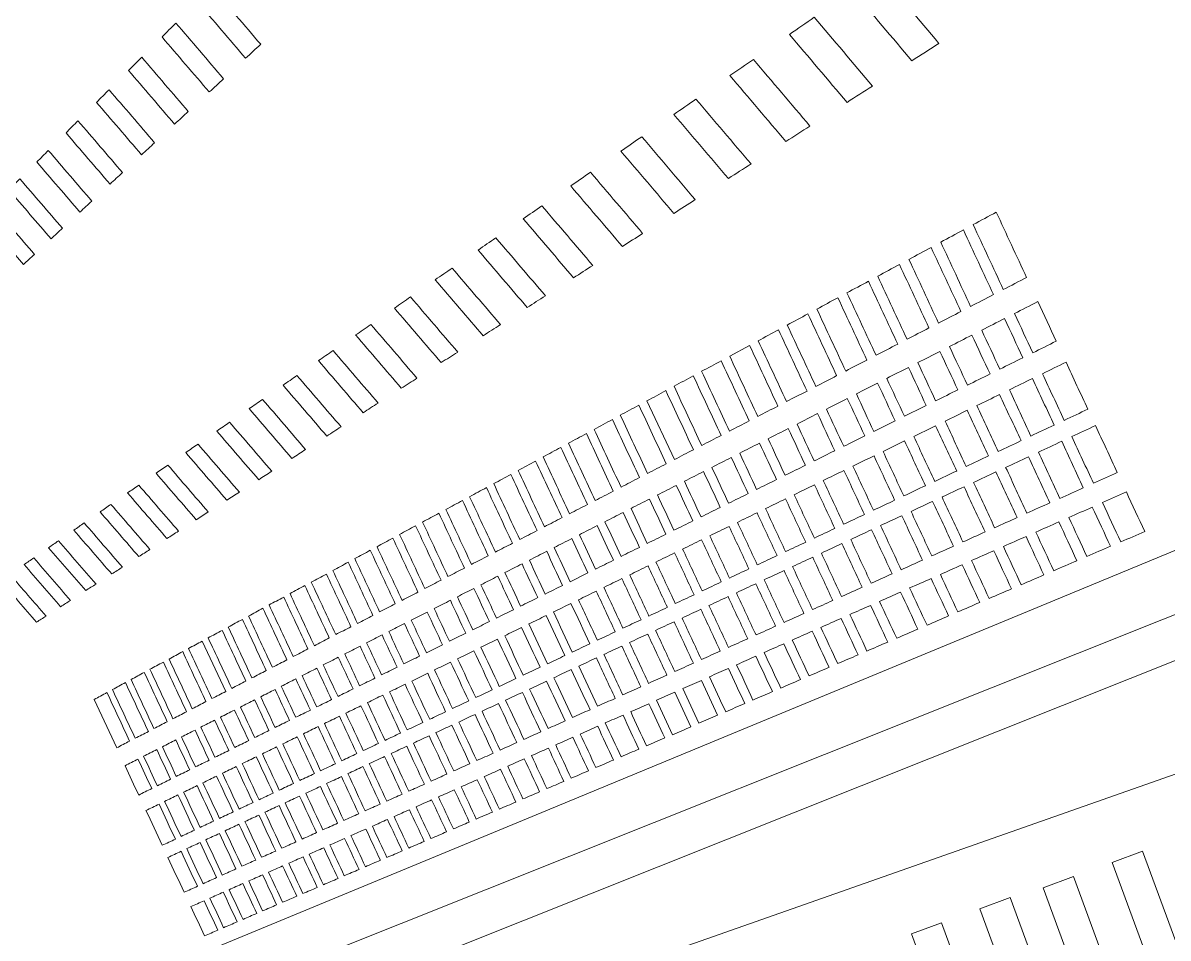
# Model space of a CAD drawing. Header units: millimetres. Extents: x -751 to 1411, y -446 to 1681.
# Drawn here: x -70.6 to 85.2, y 311.8 to 436.2 of the extents above; entities that cross this region are included whole.
import ezdxf

# ---------------------------------------------------------------- set-up
doc = ezdxf.new("R2010")
doc.units = ezdxf.units.MM
doc.header["$MEASUREMENT"] = 0
doc.layers.add('Layer 6', color=7, linetype='Continuous')

msp = doc.modelspace()

# ---------------------------------------------------------------- linework, layer by layer
at = {"layer": 'Layer 6', "lineweight": 0}
for points in [[(-42.08, 304.58), (-45.25, 310.13), (92.16, 366.97), (95.84, 359.61), (-42.08, 304.58)], [(105.27, 340.78), (-34.65, 291.58), (-39.18, 299.5), (98.44, 354.42), (105.27, 340.78)], [(77.58, 322.06), (81.73, 323.58), (103.39, 264.89), (99.2, 263.41), (77.58, 322.06)], [(68.2, 318.61), (72.33, 320.13), (93.89, 261.54), (89.72, 260.06), (68.2, 318.61)], [(59.61, 315.76), (63.73, 317.28), (85.2, 258.77), (81.04, 257.3), (59.61, 315.76)], [(50.3, 312.35), (54.4, 313.85), (75.77, 255.44), (71.63, 253.98), (50.3, 312.35)]]:
    msp.add_lwpolyline(points, dxfattribs=at)
for points in [[(-198.52, 551.4), (-477.55, 551.4), (-697.08, 331.88), (-697.08, 52.85), (-697.08, -226.18), (-477.55, -445.71), (-198.52, -445.71), (80.51, -445.71), (300.03, -226.18), (300.03, 52.85), (300.03, 331.88), (80.51, 551.4), (-198.52, 551.4)], [(45.88, 443.11), (48.59, 439.89), (51.31, 436.67), (54.03, 433.45), (52.8, 432.66), (51.58, 431.87), (50.35, 431.08), (47.66, 434.26), (44.98, 437.44), (42.29, 440.62), (43.49, 441.45), (44.68, 442.28), (45.88, 443.11)], [(-38.23, 433.33), (-38.92, 432.7), (-39.6, 432.06), (-40.28, 431.43), (-42.47, 433.99), (-44.67, 436.55), (-46.86, 439.11), (-46.2, 439.77), (-45.54, 440.43), (-44.88, 441.09), (-42.66, 438.51), (-40.45, 435.92), (-38.23, 433.33)], [(-43.28, 428.65), (-43.93, 428.05), (-44.58, 427.44), (-45.23, 426.84), (-47.37, 429.34), (-49.51, 431.83), (-51.65, 434.33), (-51.02, 434.96), (-50.39, 435.59), (-49.76, 436.22), (-47.6, 433.69), (-45.44, 431.17), (-43.28, 428.65)], [(37.08, 437.01), (39.71, 433.89), (42.35, 430.77), (44.99, 427.65), (43.84, 426.91), (42.68, 426.17), (41.53, 425.43), (38.92, 428.51), (36.31, 431.59), (33.7, 434.67), (34.83, 435.45), (35.95, 436.23), (37.08, 437.01)], [(-48.08, 424.19), (-48.7, 423.62), (-49.32, 423.04), (-49.94, 422.47), (-52.03, 424.9), (-54.12, 427.34), (-56.21, 429.78), (-55.61, 430.37), (-55.01, 430.97), (-54.41, 431.57), (-52.3, 429.11), (-50.19, 426.65), (-48.08, 424.19)], [(28.79, 431.27), (31.36, 428.25), (33.92, 425.22), (36.49, 422.2), (35.4, 421.5), (34.31, 420.8), (33.22, 420.1), (30.69, 423.09), (28.15, 426.08), (25.61, 429.07), (26.67, 429.81), (27.73, 430.54), (28.79, 431.27)], [(-52.66, 419.94), (-53.25, 419.39), (-53.84, 418.84), (-54.43, 418.3), (-56.47, 420.67), (-58.52, 423.05), (-60.56, 425.43), (-59.99, 426), (-59.42, 426.57), (-58.85, 427.15), (-56.78, 424.74), (-54.72, 422.34), (-52.66, 419.94)], [(20.98, 425.87), (23.48, 422.93), (25.97, 419.99), (28.47, 417.05), (27.44, 416.39), (26.41, 415.74), (25.39, 415.08), (22.92, 417.98), (20.45, 420.88), (17.98, 423.79), (18.98, 424.48), (19.98, 425.17), (20.98, 425.87)], [(-57.03, 415.88), (-57.59, 415.36), (-58.15, 414.84), (-58.72, 414.31), (-60.72, 416.64), (-62.72, 418.96), (-64.71, 421.28), (-64.17, 421.83), (-63.62, 422.38), (-63.08, 422.92), (-61.06, 420.58), (-59.04, 418.23), (-57.03, 415.88)], [(20.89, 412.2), (19.92, 411.57), (18.95, 410.95), (17.98, 410.33), (15.58, 413.15), (13.18, 415.97), (10.78, 418.79), (11.72, 419.45), (12.67, 420.1), (13.61, 420.76), (16.04, 417.9), (18.47, 415.05), (20.89, 412.2)], [(-61.2, 412.01), (-61.74, 411.51), (-62.28, 411.01), (-62.82, 410.51), (-64.77, 412.78), (-66.73, 415.05), (-68.68, 417.32), (-68.16, 417.84), (-67.64, 418.36), (-67.12, 418.89), (-65.15, 416.59), (-63.17, 414.3), (-61.2, 412.01)], [(-65.19, 408.3), (-65.71, 407.83), (-66.22, 407.35), (-66.74, 406.87), (-68.65, 409.09), (-70.57, 411.31), (-72.48, 413.53), (-71.98, 414.03), (-71.48, 414.53), (-70.98, 415.03), (-69.05, 412.79), (-67.12, 410.55), (-65.19, 408.3)], [(3.95, 414.07), (4.85, 414.69), (5.74, 415.31), (6.64, 415.93), (9, 413.15), (11.36, 410.38), (13.73, 407.6), (12.81, 407.01), (11.89, 406.42), (10.97, 405.83), (8.63, 408.58), (6.29, 411.32), (3.95, 414.07)], [(-69.01, 404.76), (-69.5, 404.3), (-70, 403.84), (-70.49, 403.38), (-70.49, 403.38), (-76.12, 409.9), (-76.12, 409.9), (-75.64, 410.38), (-75.16, 410.86), (-74.68, 411.33), (-72.79, 409.14), (-70.9, 406.95), (-69.01, 404.76)], [(-2.51, 409.59), (-1.67, 410.18), (-0.82, 410.76), (0.03, 411.35), (2.34, 408.65), (4.64, 405.95), (6.94, 403.25), (6.07, 402.69), (5.2, 402.13), (4.33, 401.57), (2.05, 404.25), (-0.23, 406.92), (-2.51, 409.59)], [(62.79, 399.97), (61.43, 402.92), (60.06, 405.86), (58.69, 408.8), (59.74, 409.37), (60.78, 409.93), (61.83, 410.5), (63.21, 407.53), (64.58, 404.57), (65.96, 401.61), (64.91, 401.07), (63.85, 400.52), (62.79, 399.97)], [(-8.65, 405.34), (-7.85, 405.9), (-7.04, 406.45), (-6.24, 407.01), (-3.99, 404.38), (-1.74, 401.75), (0.51, 399.12), (-0.32, 398.59), (-1.15, 398.06), (-1.98, 397.53), (-4.2, 400.13), (-6.43, 402.74), (-8.65, 405.34)], [(61.45, 399.28), (60.42, 398.75), (59.38, 398.21), (58.34, 397.67), (56.99, 400.59), (55.63, 403.5), (54.28, 406.42), (55.3, 406.97), (56.33, 407.53), (57.36, 408.08), (58.72, 405.15), (60.09, 402.21), (61.45, 399.28)], [(57.03, 396.99), (56.01, 396.47), (54.99, 395.94), (53.98, 395.42), (52.63, 398.3), (51.29, 401.19), (49.95, 404.08), (50.95, 404.62), (51.96, 405.17), (52.97, 405.71), (54.32, 402.8), (55.67, 399.9), (57.03, 396.99)], [(-14.49, 401.3), (-13.72, 401.83), (-12.95, 402.36), (-12.19, 402.89), (-9.99, 400.33), (-7.8, 397.76), (-5.61, 395.2), (-6.4, 394.7), (-7.18, 394.19), (-7.97, 393.69), (-10.14, 396.22), (-12.31, 398.76), (-14.49, 401.3)], [(52.68, 394.75), (51.68, 394.23), (50.69, 393.72), (49.69, 393.2), (48.36, 396.06), (47.03, 398.92), (45.7, 401.78), (46.69, 402.32), (47.67, 402.85), (48.66, 403.38), (50, 400.51), (51.34, 397.63), (52.68, 394.75)], [(48.42, 392.54), (47.44, 392.04), (46.46, 391.53), (45.48, 391.03), (44.16, 393.86), (42.84, 396.69), (41.52, 399.53), (42.49, 400.05), (43.47, 400.58), (44.44, 401.1), (45.76, 398.25), (47.09, 395.4), (48.42, 392.54)], [(-20.04, 397.45), (-19.31, 397.96), (-18.58, 398.46), (-17.85, 398.97), (-15.71, 396.47), (-13.57, 393.97), (-11.43, 391.47), (-12.18, 390.99), (-12.93, 390.51), (-13.67, 390.03), (-15.8, 392.5), (-17.92, 394.98), (-20.04, 397.45)], [(44.23, 390.38), (43.27, 389.88), (42.31, 389.39), (41.35, 388.89), (40.04, 391.7), (38.73, 394.51), (37.43, 397.31), (38.38, 397.83), (39.33, 398.34), (40.29, 398.86), (41.6, 396.03), (42.92, 393.21), (44.23, 390.38)], [(66.8, 391.37), (65.97, 393.15), (65.14, 394.93), (64.31, 396.71), (65.37, 397.25), (66.43, 397.79), (67.49, 398.33), (68.32, 396.53), (69.16, 394.74), (69.99, 392.95), (68.93, 392.42), (67.86, 391.89), (66.8, 391.37)], [(40.12, 388.26), (39.18, 387.77), (38.23, 387.28), (37.29, 386.79), (35.99, 389.58), (34.7, 392.36), (33.4, 395.14), (34.34, 395.65), (35.27, 396.15), (36.21, 396.66), (37.51, 393.86), (38.82, 391.06), (40.12, 388.26)], [(62.31, 389.15), (61.49, 390.91), (60.67, 392.68), (59.85, 394.45), (60.89, 394.97), (61.92, 395.5), (62.96, 396.03), (63.79, 394.25), (64.62, 392.47), (65.44, 390.7), (64.4, 390.18), (63.36, 389.66), (62.31, 389.15)], [(-25.33, 393.79), (-24.63, 394.27), (-23.94, 394.75), (-23.24, 395.23), (-21.15, 392.8), (-19.06, 390.36), (-16.97, 387.92), (-17.68, 387.46), (-18.39, 387), (-19.11, 386.54), (-21.18, 388.96), (-23.25, 391.37), (-25.33, 393.79)], [(36.09, 386.17), (35.16, 385.69), (34.23, 385.21), (33.3, 384.73), (32.02, 387.49), (30.73, 390.25), (29.45, 393.01), (30.37, 393.5), (31.29, 394), (32.21, 394.5), (33.5, 391.72), (34.79, 388.95), (36.09, 386.17)], [(60.98, 388.49), (59.96, 387.98), (58.93, 387.48), (57.91, 386.97), (57.09, 388.72), (56.28, 390.47), (55.47, 392.22), (56.48, 392.74), (57.5, 393.25), (58.52, 393.77), (59.34, 392.01), (60.16, 390.25), (60.98, 388.49)], [(-30.37, 390.3), (-29.71, 390.75), (-29.04, 391.21), (-28.38, 391.67), (-26.34, 389.29), (-24.29, 386.91), (-22.25, 384.53), (-22.93, 384.1), (-23.61, 383.66), (-24.29, 383.22), (-26.32, 385.58), (-28.34, 387.94), (-30.37, 390.3)], [(32.12, 384.12), (31.21, 383.65), (30.3, 383.18), (29.39, 382.71), (28.11, 385.44), (26.84, 388.18), (25.57, 390.91), (25.57, 390.91), (28.28, 392.37), (28.28, 392.37), (29.56, 389.62), (30.84, 386.87), (32.12, 384.12)], [(56.6, 386.32), (55.6, 385.83), (54.59, 385.33), (53.58, 384.83), (52.78, 386.57), (51.97, 388.3), (51.16, 390.03), (52.17, 390.54), (53.17, 391.05), (54.17, 391.56), (54.98, 389.81), (55.79, 388.07), (56.6, 386.32)], [(28.22, 382.11), (27.33, 381.64), (26.43, 381.18), (25.54, 380.72), (24.28, 383.43), (23.01, 386.14), (21.75, 388.85), (22.64, 389.33), (23.53, 389.81), (24.41, 390.29), (25.68, 387.56), (26.95, 384.83), (28.22, 382.11)], [(71.07, 382.18), (70.09, 384.3), (69.1, 386.41), (68.12, 388.53), (69.19, 389.05), (70.25, 389.57), (71.32, 390.09), (72.31, 387.96), (73.3, 385.83), (74.29, 383.7), (73.22, 383.19), (72.15, 382.69), (71.07, 382.18)], [(-35.19, 386.96), (-34.55, 387.4), (-33.92, 387.84), (-33.29, 388.27), (-31.29, 385.95), (-29.29, 383.62), (-27.29, 381.3), (-27.94, 380.88), (-28.59, 380.46), (-29.24, 380.05), (-31.22, 382.35), (-33.21, 384.65), (-35.19, 386.96)], [(24.4, 380.13), (23.52, 379.67), (22.64, 379.22), (21.76, 378.76), (20.5, 381.45), (19.25, 384.14), (18, 386.82), (18.87, 387.29), (19.75, 387.77), (20.62, 388.24), (21.88, 385.53), (23.14, 382.83), (24.4, 380.13)], [(52.3, 384.2), (51.32, 383.71), (50.33, 383.22), (49.34, 382.73), (48.54, 384.45), (47.74, 386.17), (46.94, 387.89), (47.92, 388.39), (48.91, 388.88), (49.89, 389.38), (50.69, 387.66), (51.5, 385.93), (52.3, 384.2)], [(48.08, 382.11), (47.11, 381.63), (46.14, 381.15), (45.17, 380.67), (44.38, 382.37), (43.59, 384.08), (42.8, 385.78), (43.76, 386.27), (44.73, 386.76), (45.69, 387.25), (46.49, 385.54), (47.29, 383.82), (48.08, 382.11)], [(66.54, 380.05), (65.57, 382.15), (64.59, 384.24), (63.62, 386.34), (64.67, 386.85), (65.71, 387.36), (66.76, 387.87), (67.74, 385.76), (68.72, 383.65), (69.7, 381.54), (68.65, 381.04), (67.6, 380.55), (66.54, 380.05)], [(-39.79, 383.77), (-39.19, 384.19), (-38.58, 384.61), (-37.97, 385.03), (-36.02, 382.76), (-34.06, 380.48), (-32.11, 378.21), (-32.73, 377.81), (-33.35, 377.41), (-33.97, 377.01), (-35.91, 379.26), (-37.85, 381.52), (-39.79, 383.77)], [(20.63, 378.18), (19.77, 377.74), (18.9, 377.29), (18.04, 376.84), (18.04, 376.84), (14.32, 384.83), (14.32, 384.83), (15.17, 385.3), (16.03, 385.76), (16.89, 386.22), (18.14, 383.54), (19.39, 380.86), (20.63, 378.18)], [(43.94, 380.06), (42.99, 379.59), (42.03, 379.12), (41.08, 378.65), (40.3, 380.34), (39.51, 382.02), (38.72, 383.71), (39.67, 384.19), (40.62, 384.67), (41.57, 385.15), (42.36, 383.46), (43.15, 381.76), (43.94, 380.06)], [(59.2, 384.19), (60.23, 384.69), (61.26, 385.19), (62.29, 385.69), (63.26, 383.6), (64.23, 381.51), (65.2, 379.42), (64.17, 378.93), (63.14, 378.44), (62.1, 377.96), (61.14, 380.03), (60.17, 382.11), (59.2, 384.19)], [(16.94, 376.27), (16.09, 375.83), (15.24, 375.39), (14.39, 374.96), (13.16, 377.6), (11.93, 380.24), (10.69, 382.88), (11.54, 383.33), (12.38, 383.79), (13.22, 384.24), (14.46, 381.59), (15.7, 378.93), (16.94, 376.27)], [(60.78, 377.34), (59.77, 376.86), (58.76, 376.38), (57.74, 375.9), (56.78, 377.96), (55.83, 380.02), (54.87, 382.07), (55.88, 382.57), (56.89, 383.06), (57.89, 383.55), (58.86, 381.48), (59.82, 379.41), (60.78, 377.34)], [(-44.2, 380.72), (-43.62, 381.12), (-43.04, 381.52), (-42.46, 381.92), (-40.54, 379.7), (-38.63, 377.48), (-36.71, 375.26), (-37.31, 374.87), (-37.9, 374.49), (-38.5, 374.11), (-40.4, 376.31), (-42.3, 378.52), (-44.2, 380.72)], [(13.3, 374.4), (12.47, 373.96), (11.63, 373.53), (10.79, 373.1), (9.57, 375.72), (8.35, 378.34), (7.13, 380.95), (7.96, 381.4), (8.79, 381.85), (9.62, 382.3), (10.85, 379.66), (12.07, 377.03), (13.3, 374.4)], [(39.87, 378.05), (38.93, 377.59), (38, 377.12), (37.06, 376.66), (36.28, 378.33), (35.5, 380), (34.73, 381.68), (35.66, 382.15), (36.59, 382.62), (37.52, 383.09), (38.3, 381.41), (39.08, 379.73), (39.87, 378.05)], [(9.73, 372.55), (8.91, 372.12), (8.08, 371.7), (7.26, 371.27), (6.05, 373.87), (4.84, 376.47), (3.63, 379.06), (4.45, 379.5), (5.26, 379.94), (6.08, 380.38), (7.29, 377.77), (8.51, 375.16), (9.73, 372.55)], [(35.87, 376.07), (34.95, 375.62), (34.03, 375.16), (33.11, 374.71), (32.34, 376.36), (31.57, 378.02), (30.8, 379.68), (31.71, 380.14), (32.63, 380.61), (33.54, 381.07), (34.32, 379.41), (35.09, 377.74), (35.87, 376.07)], [(56.45, 375.29), (55.45, 374.82), (54.46, 374.35), (53.46, 373.88), (52.51, 375.92), (51.56, 377.96), (50.61, 380), (51.6, 380.48), (52.59, 380.97), (53.58, 381.45), (54.54, 379.4), (55.49, 377.34), (56.45, 375.29)], [(75.05, 373.63), (74.07, 375.74), (73.08, 377.86), (72.1, 379.97), (73.18, 380.47), (74.25, 380.97), (75.33, 381.47), (76.32, 379.35), (77.31, 377.22), (78.3, 375.09), (77.22, 374.6), (76.13, 374.11), (75.05, 373.63)], [(-48.42, 377.8), (-47.86, 378.18), (-47.31, 378.57), (-46.75, 378.95), (-44.87, 376.78), (-43, 374.6), (-41.12, 372.43), (-41.7, 372.06), (-42.27, 371.7), (-42.84, 371.33), (-44.7, 373.48), (-46.56, 375.64), (-48.42, 377.8)], [(31.94, 374.13), (31.04, 373.68), (30.13, 373.24), (29.23, 372.79), (28.47, 374.43), (27.7, 376.07), (26.94, 377.72), (27.83, 378.17), (28.73, 378.63), (29.63, 379.09), (30.4, 377.43), (31.17, 375.78), (31.94, 374.13)], [(52.19, 373.29), (51.21, 372.83), (50.23, 372.36), (49.25, 371.9), (48.31, 373.92), (47.37, 375.94), (46.43, 377.96), (47.41, 378.44), (48.38, 378.91), (49.35, 379.39), (50.3, 377.35), (51.24, 375.32), (52.19, 373.29)], [(67.56, 377.86), (68.62, 378.35), (69.67, 378.84), (70.73, 379.33), (71.71, 377.23), (72.69, 375.12), (73.67, 373.01), (72.61, 372.53), (71.55, 372.05), (70.49, 371.57), (69.51, 373.67), (68.54, 375.76), (67.56, 377.86)], [(6.21, 370.73), (5.41, 370.31), (4.6, 369.9), (3.79, 369.48), (2.59, 372.05), (1.39, 374.63), (0.19, 377.2), (0.99, 377.64), (1.79, 378.07), (2.59, 378.5), (3.8, 375.91), (5.01, 373.32), (6.21, 370.73)], [(28.08, 372.22), (27.19, 371.78), (26.31, 371.34), (25.42, 370.9), (24.66, 372.53), (23.9, 374.16), (23.14, 375.79), (24.03, 376.24), (24.91, 376.68), (25.79, 377.13), (26.55, 375.5), (27.32, 373.86), (28.08, 372.22)], [(48.01, 371.32), (47.05, 370.86), (46.09, 370.41), (45.13, 369.96), (44.19, 371.96), (43.26, 373.96), (42.33, 375.96), (43.28, 376.43), (44.24, 376.9), (45.2, 377.36), (46.13, 375.35), (47.07, 373.33), (48.01, 371.32)], [(63.11, 375.79), (64.15, 376.27), (65.18, 376.75), (66.22, 377.23), (67.19, 375.14), (68.16, 373.06), (69.14, 370.97), (68.09, 370.5), (67.05, 370.03), (66.01, 369.56), (65.04, 371.64), (64.08, 373.71), (63.11, 375.79)], [(-52.46, 374.99), (-51.93, 375.36), (-51.4, 375.73), (-50.86, 376.1), (-49.03, 373.97), (-47.19, 371.84), (-45.35, 369.72), (-45.9, 369.37), (-46.45, 369.01), (-46.99, 368.66), (-48.82, 370.77), (-50.64, 372.88), (-52.46, 374.99)], [(2.76, 368.95), (1.96, 368.53), (1.17, 368.12), (0.37, 367.71), (-0.82, 370.27), (-2.01, 372.82), (-3.2, 375.37), (-2.41, 375.8), (-1.62, 376.22), (-0.83, 376.65), (0.36, 374.08), (1.56, 371.51), (2.76, 368.95)], [(-0.64, 367.19), (-1.42, 366.78), (-2.21, 366.38), (-2.99, 365.98), (-4.17, 368.51), (-5.35, 371.04), (-6.53, 373.57), (-5.75, 373.99), (-4.98, 374.41), (-4.2, 374.83), (-3.02, 372.28), (-1.83, 369.74), (-0.64, 367.19)], [(24.29, 370.34), (23.41, 369.91), (22.54, 369.48), (21.67, 369.05), (20.92, 370.66), (20.17, 372.28), (19.41, 373.89), (20.28, 374.33), (21.15, 374.77), (22.02, 375.22), (22.77, 373.59), (23.53, 371.97), (24.29, 370.34)], [(43.9, 369.38), (42.96, 368.94), (42.01, 368.49), (41.07, 368.05), (40.15, 370.03), (39.22, 372.02), (38.3, 374), (39.24, 374.46), (40.17, 374.91), (41.11, 375.37), (42.04, 373.38), (42.97, 371.38), (43.9, 369.38)], [(58.74, 373.75), (59.76, 374.23), (60.77, 374.7), (61.79, 375.17), (62.75, 373.1), (63.72, 371.03), (64.68, 368.96), (63.66, 368.5), (62.64, 368.04), (61.61, 367.58), (60.66, 369.64), (59.7, 371.7), (58.74, 373.75)], [(-56.34, 372.31), (-55.83, 372.66), (-55.32, 373.01), (-54.81, 373.37), (-53.01, 371.28), (-51.21, 369.2), (-49.41, 367.12), (-49.93, 366.78), (-50.46, 366.44), (-50.98, 366.11), (-52.77, 368.17), (-54.55, 370.24), (-56.34, 372.31)], [(-3.98, 365.46), (-4.75, 365.06), (-5.52, 364.67), (-6.29, 364.27), (-7.46, 366.78), (-8.64, 369.29), (-9.81, 371.8), (-9.04, 372.22), (-8.28, 372.63), (-7.52, 373.04), (-6.34, 370.51), (-5.16, 367.99), (-3.98, 365.46)], [(20.56, 368.5), (19.7, 368.08), (18.84, 367.65), (17.99, 367.23), (17.24, 368.83), (16.49, 370.43), (15.75, 372.03), (16.6, 372.46), (17.46, 372.9), (18.31, 373.33), (19.06, 371.72), (19.81, 370.11), (20.56, 368.5)], [(39.87, 367.48), (38.94, 367.05), (38.01, 366.61), (37.09, 366.17), (36.17, 368.14), (35.25, 370.1), (34.34, 372.07), (35.26, 372.52), (36.18, 372.97), (37.1, 373.42), (38.03, 371.44), (38.95, 369.46), (39.87, 367.48)], [(54.45, 371.76), (55.45, 372.22), (56.45, 372.69), (57.45, 373.15), (58.4, 371.1), (59.35, 369.05), (60.31, 367), (59.3, 366.55), (58.3, 366.09), (57.3, 365.64), (56.35, 367.68), (55.4, 369.72), (54.45, 371.76)], [(76.28, 371), (77.36, 371.48), (78.45, 371.96), (79.53, 372.44), (80.36, 370.65), (81.2, 368.85), (82.03, 367.06), (80.94, 366.59), (79.85, 366.12), (78.76, 365.65), (77.93, 367.43), (77.1, 369.22), (76.28, 371)], [(-7.27, 363.76), (-8.03, 363.37), (-8.79, 362.98), (-9.55, 362.59), (-10.71, 365.08), (-11.87, 367.57), (-13.03, 370.06), (-12.28, 370.47), (-11.53, 370.87), (-10.78, 371.28), (-9.61, 368.77), (-8.44, 366.27), (-7.27, 363.76)], [(16.89, 366.69), (16.05, 366.27), (15.21, 365.85), (14.36, 365.44), (13.62, 367.02), (12.89, 368.61), (12.15, 370.2), (12.98, 370.62), (13.82, 371.05), (14.66, 371.48), (15.41, 369.88), (16.15, 368.28), (16.89, 366.69)], [(35.91, 365.61), (34.99, 365.19), (34.08, 364.76), (33.17, 364.33), (32.26, 366.28), (31.36, 368.23), (30.45, 370.18), (31.35, 370.62), (32.26, 371.06), (33.16, 371.5), (34.08, 369.54), (34.99, 367.58), (35.91, 365.61)], [(50.24, 369.79), (51.22, 370.25), (52.2, 370.71), (53.18, 371.16), (54.12, 369.13), (55.07, 367.1), (56.02, 365.07), (55.03, 364.62), (54.04, 364.18), (53.06, 363.74), (52.12, 365.76), (51.18, 367.77), (50.24, 369.79)], [(-60.07, 369.73), (-59.58, 370.07), (-59.09, 370.41), (-58.6, 370.75), (-56.83, 368.7), (-55.06, 366.66), (-53.3, 364.62), (-53.8, 364.3), (-54.31, 363.97), (-54.81, 363.65), (-56.56, 365.68), (-58.32, 367.7), (-60.07, 369.73)], [(-10.51, 362.09), (-11.26, 361.7), (-12, 361.32), (-12.75, 360.93), (-13.9, 363.4), (-15.05, 365.88), (-16.2, 368.35), (-15.47, 368.75), (-14.73, 369.15), (-13.99, 369.54), (-12.83, 367.06), (-11.67, 364.57), (-10.51, 362.09)], [(13.29, 364.91), (12.46, 364.5), (11.63, 364.09), (10.8, 363.68), (10.07, 365.25), (9.34, 366.82), (8.6, 368.4), (9.43, 368.82), (10.25, 369.23), (11.08, 369.65), (11.81, 368.07), (12.55, 366.49), (13.29, 364.91)], [(32.01, 363.78), (31.12, 363.36), (30.22, 362.94), (29.32, 362.51), (28.42, 364.45), (27.52, 366.38), (26.62, 368.31), (27.51, 368.75), (28.4, 369.18), (29.29, 369.61), (30.2, 367.67), (31.11, 365.72), (32.01, 363.78)], [(46.1, 367.87), (47.06, 368.32), (48.03, 368.76), (48.99, 369.21), (49.93, 367.2), (50.86, 365.18), (51.8, 363.17), (50.83, 362.74), (49.86, 362.3), (48.89, 361.86), (47.96, 363.87), (47.03, 365.87), (46.1, 367.87)], [(71.7, 368.97), (72.76, 369.44), (73.83, 369.91), (74.89, 370.38), (75.72, 368.61), (76.55, 366.83), (77.37, 365.06), (76.3, 364.6), (75.23, 364.14), (74.16, 363.68), (73.34, 365.44), (72.52, 367.2), (71.7, 368.97)], [(-63.65, 367.24), (-63.18, 367.57), (-62.7, 367.9), (-62.23, 368.23), (-60.5, 366.22), (-58.77, 364.22), (-57.04, 362.22), (-57.52, 361.91), (-58.01, 361.6), (-58.49, 361.29), (-60.21, 363.28), (-61.93, 365.26), (-63.65, 367.24)], [(-13.7, 360.44), (-14.43, 360.06), (-15.16, 359.68), (-15.9, 359.3), (-17.04, 361.76), (-18.18, 364.21), (-19.33, 366.66), (-18.6, 367.05), (-17.87, 367.45), (-17.15, 367.84), (-16, 365.37), (-14.85, 362.91), (-13.7, 360.44)], [(9.75, 363.15), (8.93, 362.75), (8.12, 362.35), (7.3, 361.94), (6.57, 363.5), (5.85, 365.06), (5.12, 366.63), (5.93, 367.04), (6.74, 367.45), (7.55, 367.86), (8.28, 366.29), (9.01, 364.72), (9.75, 363.15)], [(28.18, 361.98), (27.3, 361.56), (26.42, 361.15), (25.54, 360.73), (24.65, 362.65), (23.76, 364.57), (22.87, 366.48), (23.74, 366.91), (24.62, 367.33), (25.49, 367.76), (26.39, 365.83), (27.29, 363.9), (28.18, 361.98)], [(67.21, 366.98), (68.25, 367.44), (69.3, 367.91), (70.34, 368.37), (71.16, 366.61), (71.98, 364.85), (72.8, 363.09), (71.75, 362.64), (70.7, 362.19), (69.65, 361.73), (68.84, 363.48), (68.02, 365.23), (67.21, 366.98)], [(-16.83, 358.82), (-17.55, 358.45), (-18.28, 358.07), (-19, 357.7), (-20.13, 360.13), (-21.27, 362.57), (-22.4, 365), (-21.69, 365.39), (-20.97, 365.77), (-20.26, 366.16), (-19.11, 363.71), (-17.97, 361.27), (-16.83, 358.82)], [(6.26, 361.43), (6.26, 361.43), (3.86, 360.24), (3.86, 360.24), (3.13, 361.79), (2.41, 363.34), (1.69, 364.88), (2.49, 365.29), (3.29, 365.69), (4.09, 366.1), (4.81, 364.54), (5.54, 362.99), (6.26, 361.43)], [(42.04, 365.98), (42.98, 366.42), (43.93, 366.86), (44.87, 367.3), (45.8, 365.3), (46.73, 363.3), (47.66, 361.31), (46.71, 360.88), (45.76, 360.45), (44.81, 360.03), (43.88, 362.01), (42.96, 363.99), (42.04, 365.98)], [(62.8, 365.03), (63.83, 365.48), (64.85, 365.94), (65.88, 366.39), (66.69, 364.65), (67.5, 362.9), (68.31, 361.16), (67.28, 360.72), (66.25, 360.27), (65.22, 359.83), (64.41, 361.56), (63.61, 363.29), (62.8, 365.03)], [(-67.09, 364.86), (-66.64, 365.17), (-66.18, 365.49), (-65.73, 365.8), (-64.03, 363.84), (-62.33, 361.88), (-60.63, 359.92), (-61.1, 359.62), (-61.57, 359.32), (-62.03, 359.02), (-63.72, 360.97), (-65.41, 362.91), (-67.09, 364.86)], [(24.42, 360.21), (23.56, 359.8), (22.69, 359.39), (21.83, 358.98), (20.94, 360.88), (20.06, 362.78), (19.17, 364.68), (20.03, 365.1), (20.89, 365.52), (21.75, 365.94), (22.64, 364.03), (23.53, 362.12), (24.42, 360.21)], [(38.04, 364.12), (38.97, 364.55), (39.9, 364.98), (40.83, 365.42), (41.75, 363.44), (42.67, 361.46), (43.59, 359.48), (42.66, 359.06), (41.72, 358.64), (40.79, 358.22), (39.87, 360.19), (38.96, 362.15), (38.04, 364.12)], [(-70.41, 362.56), (-69.97, 362.87), (-69.53, 363.17), (-69.1, 363.47), (-67.43, 361.55), (-65.76, 359.62), (-64.09, 357.7), (-64.54, 357.41), (-64.99, 357.12), (-65.44, 356.84), (-67.1, 358.74), (-68.75, 360.65), (-70.41, 362.56)], [(-19.92, 357.22), (-20.63, 356.86), (-21.34, 356.49), (-22.05, 356.12), (-23.18, 358.54), (-24.3, 360.95), (-25.43, 363.37), (-24.72, 363.75), (-24.02, 364.13), (-23.32, 364.51), (-22.18, 362.08), (-21.05, 359.65), (-19.92, 357.22)], [(2.83, 359.74), (2.05, 359.35), (1.26, 358.95), (0.47, 358.56), (-0.25, 360.1), (-0.96, 361.63), (-1.68, 363.17), (-0.89, 363.57), (-0.11, 363.97), (0.68, 364.37), (1.39, 362.82), (2.11, 361.28), (2.83, 359.74)], [(20.73, 358.46), (19.87, 358.06), (19.02, 357.66), (18.17, 357.26), (17.3, 359.14), (16.42, 361.03), (15.54, 362.91), (16.39, 363.32), (17.23, 363.74), (18.08, 364.15), (18.96, 362.25), (19.84, 360.36), (20.73, 358.46)], [(34.12, 362.29), (35.03, 362.72), (35.95, 363.14), (36.86, 363.57), (37.77, 361.61), (38.69, 359.64), (39.6, 357.68), (38.68, 357.27), (37.76, 356.86), (36.84, 356.44), (35.94, 358.39), (35.03, 360.34), (34.12, 362.29)], [(58.47, 363.11), (59.48, 363.56), (60.49, 364), (61.5, 364.45), (62.3, 362.72), (63.1, 360.99), (63.91, 359.27), (62.9, 358.83), (61.88, 358.39), (60.87, 357.96), (60.07, 359.68), (59.27, 361.39), (58.47, 363.11)], [(-22.96, 355.65), (-23.66, 355.29), (-24.36, 354.93), (-25.06, 354.57), (-26.17, 356.97), (-27.29, 359.36), (-28.41, 361.76), (-27.72, 362.13), (-27.02, 362.51), (-26.33, 362.88), (-25.2, 360.47), (-24.08, 358.06), (-22.96, 355.65)], [(-0.54, 358.07), (-1.31, 357.68), (-2.09, 357.3), (-2.87, 356.92), (-3.58, 358.44), (-4.29, 359.96), (-5, 361.48), (-4.22, 361.88), (-3.45, 362.27), (-2.68, 362.66), (-1.97, 361.13), (-1.25, 359.6), (-0.54, 358.07)], [(17.09, 356.75), (16.25, 356.36), (15.42, 355.96), (14.58, 355.57), (13.71, 357.44), (12.84, 359.3), (11.97, 361.17), (12.8, 361.58), (13.63, 361.98), (14.46, 362.39), (15.34, 360.51), (16.21, 358.63), (17.09, 356.75)], [(30.26, 360.5), (31.16, 360.91), (32.06, 361.33), (32.96, 361.75), (33.86, 359.81), (34.77, 357.86), (35.67, 355.92), (34.77, 355.51), (33.87, 355.11), (32.96, 354.7), (32.06, 356.63), (31.17, 358.56), (30.26, 360.5)], [(54.23, 361.23), (55.21, 361.66), (56.2, 362.1), (57.19, 362.54), (57.99, 360.83), (58.79, 359.12), (59.58, 357.41), (58.59, 356.98), (57.59, 356.55), (56.6, 356.12), (55.81, 357.82), (55.02, 359.52), (54.23, 361.23)], [(-73.6, 360.35), (-73.18, 360.64), (-72.76, 360.93), (-72.34, 361.23), (-70.7, 359.34), (-69.06, 357.45), (-67.42, 355.56), (-67.86, 355.29), (-68.29, 355.01), (-68.72, 354.73), (-70.35, 356.6), (-71.97, 358.48), (-73.6, 360.35)], [(-25.95, 354.11), (-26.64, 353.75), (-27.33, 353.4), (-28.02, 353.04), (-29.13, 355.42), (-30.23, 357.79), (-31.34, 360.17), (-30.66, 360.54), (-29.98, 360.91), (-29.29, 361.28), (-28.18, 358.89), (-27.06, 356.5), (-25.95, 354.11)], [(-3.86, 356.43), (-4.62, 356.05), (-5.38, 355.67), (-6.15, 355.29), (-6.85, 356.8), (-7.55, 358.31), (-8.26, 359.82), (-7.5, 360.21), (-6.74, 360.6), (-5.98, 360.98), (-5.27, 359.46), (-4.56, 357.95), (-3.86, 356.43)], [(13.51, 355.07), (12.69, 354.68), (11.87, 354.29), (11.05, 353.9), (10.18, 355.76), (9.32, 357.61), (8.46, 359.46), (9.28, 359.86), (10.09, 360.26), (10.91, 360.66), (11.78, 358.79), (12.65, 356.93), (13.51, 355.07)], [(26.48, 358.73), (27.36, 359.14), (28.24, 359.55), (29.12, 359.96), (30.02, 358.04), (30.92, 356.11), (31.81, 354.18), (30.93, 353.78), (30.04, 353.39), (29.15, 352.99), (28.26, 354.9), (27.37, 356.82), (26.48, 358.73)], [(50.05, 359.38), (51.02, 359.81), (52, 360.24), (52.97, 360.67), (53.76, 358.97), (54.55, 357.28), (55.34, 355.58), (54.36, 355.16), (53.38, 354.74), (52.41, 354.32), (51.62, 356.01), (50.84, 357.69), (50.05, 359.38)], [(-28.9, 352.59), (-29.57, 352.23), (-30.25, 351.88), (-30.93, 351.53), (-32.03, 353.89), (-33.13, 356.25), (-34.23, 358.61), (-33.56, 358.97), (-32.89, 359.34), (-32.22, 359.7), (-31.11, 357.33), (-30, 354.96), (-28.9, 352.59)], [(-7.12, 354.81), (-7.87, 354.44), (-8.62, 354.07), (-9.37, 353.7), (-10.07, 355.2), (-10.77, 356.69), (-11.47, 358.19), (-10.72, 358.57), (-9.97, 358.95), (-9.23, 359.33), (-8.52, 357.83), (-7.82, 356.32), (-7.12, 354.81)], [(10, 353.41), (9.19, 353.03), (8.38, 352.65), (7.57, 352.27), (6.72, 354.1), (5.86, 355.94), (5, 357.78), (5.81, 358.17), (6.61, 358.56), (7.42, 358.95), (8.28, 357.11), (9.14, 355.26), (10, 353.41)], [(45.95, 357.56), (46.91, 357.98), (47.86, 358.41), (48.82, 358.83), (49.6, 357.15), (50.38, 355.47), (51.16, 353.79), (50.21, 353.37), (49.25, 352.96), (48.29, 352.55), (47.51, 354.22), (46.73, 355.89), (45.95, 357.56)], [(-31.8, 351.09), (-32.47, 350.74), (-33.13, 350.4), (-33.8, 350.05), (-34.89, 352.39), (-35.99, 354.73), (-37.08, 357.07), (-36.42, 357.43), (-35.75, 357.79), (-35.09, 358.15), (-33.99, 355.79), (-32.9, 353.44), (-31.8, 351.09)], [(-10.33, 353.22), (-11.07, 352.86), (-11.81, 352.49), (-12.55, 352.13), (-13.24, 353.61), (-13.94, 355.1), (-14.63, 356.59), (-13.89, 356.96), (-13.16, 357.33), (-12.42, 357.71), (-11.73, 356.21), (-11.03, 354.72), (-10.33, 353.22)], [(6.54, 351.78), (5.75, 351.41), (4.95, 351.03), (4.15, 350.66), (3.3, 352.48), (2.46, 354.3), (1.61, 356.12), (2.4, 356.51), (3.19, 356.89), (3.98, 357.28), (4.83, 355.45), (5.69, 353.61), (6.54, 351.78)], [(22.75, 357), (23.62, 357.4), (24.49, 357.81), (25.35, 358.21), (26.24, 356.3), (27.13, 354.39), (28.02, 352.48), (27.15, 352.09), (26.28, 351.69), (25.41, 351.3), (24.52, 353.2), (23.64, 355.1), (22.75, 357)], [(41.93, 355.78), (42.86, 356.19), (43.8, 356.61), (44.74, 357.02), (45.51, 355.36), (46.29, 353.69), (47.07, 352.02), (46.12, 351.62), (45.18, 351.21), (44.24, 350.81), (43.47, 352.46), (42.7, 354.12), (41.93, 355.78)], [(-34.65, 349.61), (-35.31, 349.27), (-35.97, 348.93), (-36.63, 348.59), (-37.71, 350.91), (-38.8, 353.24), (-39.88, 355.56), (-39.23, 355.91), (-38.58, 356.26), (-37.92, 356.62), (-36.83, 354.28), (-35.74, 351.94), (-34.65, 349.61)], [(-13.49, 351.66), (-14.22, 351.3), (-14.95, 350.94), (-15.68, 350.58), (-16.37, 352.06), (-17.05, 353.53), (-17.74, 355), (-17.02, 355.37), (-16.29, 355.74), (-15.57, 356.11), (-14.88, 354.63), (-14.19, 353.14), (-13.49, 351.66)], [(3.14, 350.18), (2.36, 349.81), (1.57, 349.44), (0.79, 349.07), (-0.05, 350.88), (-0.89, 352.69), (-1.74, 354.49), (-0.96, 354.87), (-0.18, 355.25), (0.6, 355.63), (1.44, 353.81), (2.29, 352), (3.14, 350.18)], [(19.09, 355.29), (19.94, 355.69), (20.79, 356.09), (21.65, 356.48), (22.53, 354.59), (23.41, 352.7), (24.29, 350.8), (23.44, 350.42), (22.58, 350.03), (21.72, 349.65), (20.85, 351.53), (19.97, 353.41), (19.09, 355.29)], [(37.97, 354.02), (38.89, 354.43), (39.81, 354.84), (40.73, 355.25), (41.5, 353.6), (42.27, 351.94), (43.04, 350.29), (42.12, 349.89), (41.19, 349.5), (40.26, 349.1), (39.5, 350.74), (38.74, 352.38), (37.97, 354.02)], [(-40.24, 346.72), (-40.88, 346.39), (-41.52, 346.06), (-42.16, 345.73), (-43.23, 348.02), (-44.3, 350.31), (-45.37, 352.6), (-44.73, 352.94), (-44.1, 353.28), (-43.46, 353.62), (-42.39, 351.32), (-41.32, 349.02), (-40.24, 346.72)], [(-37.47, 348.15), (-38.12, 347.82), (-38.77, 347.48), (-39.42, 347.15), (-40.49, 349.45), (-41.57, 351.76), (-42.64, 354.07), (-42, 354.41), (-41.36, 354.76), (-40.72, 355.11), (-39.63, 352.79), (-38.55, 350.47), (-37.47, 348.15)], [(-16.61, 350.12), (-17.32, 349.77), (-18.04, 349.41), (-18.76, 349.06), (-19.44, 350.52), (-20.12, 351.98), (-20.8, 353.45), (-20.09, 353.81), (-19.38, 354.17), (-18.66, 354.53), (-17.98, 353.06), (-17.29, 351.59), (-16.61, 350.12)], [(-0.21, 348.6), (-0.98, 348.24), (-1.75, 347.88), (-2.52, 347.51), (-3.35, 349.31), (-4.19, 351.1), (-5.03, 352.89), (-4.26, 353.26), (-3.49, 353.64), (-2.73, 354.01), (-1.89, 352.21), (-1.05, 350.4), (-0.21, 348.6)], [(15.49, 353.62), (16.33, 354.01), (17.17, 354.4), (18, 354.79), (18.88, 352.91), (19.75, 351.03), (20.63, 349.15), (19.79, 348.77), (18.94, 348.4), (18.1, 348.02), (17.23, 349.88), (16.36, 351.75), (15.49, 353.62)], [(-42.98, 345.31), (-43.61, 344.98), (-44.23, 344.66), (-44.86, 344.33), (-45.92, 346.6), (-46.99, 348.88), (-48.05, 351.15), (-47.42, 351.49), (-46.8, 351.82), (-46.17, 352.16), (-46.17, 352.16), (-42.98, 345.31), (-42.98, 345.31)], [(-19.67, 348.61), (-20.38, 348.26), (-21.08, 347.91), (-21.79, 347.56), (-22.46, 349.01), (-23.14, 350.46), (-23.82, 351.91), (-23.12, 352.27), (-22.41, 352.63), (-21.71, 352.99), (-21.03, 351.53), (-20.35, 350.07), (-19.67, 348.61)], [(-3.5, 347.05), (-4.26, 346.69), (-5.02, 346.34), (-5.77, 345.98), (-6.6, 347.76), (-7.43, 349.54), (-8.26, 351.31), (-7.51, 351.68), (-6.76, 352.05), (-6, 352.42), (-5.17, 350.63), (-4.33, 348.84), (-3.5, 347.05)], [(11.95, 351.97), (12.77, 352.35), (13.6, 352.74), (14.42, 353.12), (15.29, 351.26), (16.16, 349.4), (17.03, 347.53), (16.2, 347.16), (15.37, 346.79), (14.54, 346.41), (13.68, 348.27), (12.81, 350.12), (11.95, 351.97)], [(34.08, 352.3), (34.99, 352.7), (35.89, 353.1), (36.8, 353.5), (37.56, 351.87), (38.32, 350.23), (39.09, 348.59), (38.18, 348.2), (37.27, 347.81), (36.36, 347.42), (35.6, 349.05), (34.84, 350.67), (34.08, 352.3)], [(-45.67, 343.92), (-46.29, 343.6), (-46.91, 343.28), (-47.53, 342.95), (-48.58, 345.21), (-49.64, 347.47), (-50.69, 349.72), (-50.07, 350.05), (-49.46, 350.39), (-48.84, 350.72), (-47.79, 348.45), (-46.73, 346.18), (-45.67, 343.92)], [(-22.69, 347.11), (-23.38, 346.77), (-24.08, 346.43), (-24.77, 346.08), (-25.44, 347.52), (-26.12, 348.96), (-26.79, 350.41), (-26.1, 350.76), (-25.41, 351.11), (-24.71, 351.46), (-24.04, 350.01), (-23.36, 348.56), (-22.69, 347.11)], [(-6.74, 345.52), (-7.49, 345.17), (-8.23, 344.82), (-8.98, 344.47), (-9.8, 346.23), (-10.63, 348), (-11.45, 349.76), (-10.71, 350.12), (-9.96, 350.48), (-9.22, 350.85), (-8.4, 349.07), (-7.57, 347.3), (-6.74, 345.52)], [(8.47, 350.35), (9.28, 350.73), (10.09, 351.1), (10.9, 351.48), (11.76, 349.63), (12.62, 347.79), (13.48, 345.94), (12.67, 345.57), (11.85, 345.21), (11.03, 344.84), (10.18, 346.68), (9.32, 348.51), (8.47, 350.35)], [(30.26, 350.61), (31.15, 351), (32.04, 351.39), (32.93, 351.79), (33.69, 350.17), (34.44, 348.54), (35.2, 346.92), (34.3, 346.54), (33.41, 346.15), (32.52, 345.77), (31.76, 347.38), (31.01, 348.99), (30.26, 350.61)], [(-48.32, 342.55), (-48.93, 342.23), (-49.54, 341.91), (-50.16, 341.6), (-51.2, 343.84), (-52.25, 346.08), (-53.29, 348.32), (-52.69, 348.64), (-52.08, 348.97), (-51.47, 349.3), (-50.42, 347.05), (-49.37, 344.8), (-48.32, 342.55)], [(-25.66, 345.65), (-26.34, 345.31), (-27.03, 344.97), (-27.71, 344.63), (-28.38, 346.06), (-29.04, 347.49), (-29.71, 348.92), (-29.03, 349.27), (-28.35, 349.61), (-27.67, 349.96), (-27, 348.52), (-26.33, 347.08), (-25.66, 345.65)], [(-9.93, 344.02), (-10.67, 343.67), (-11.4, 343.33), (-12.13, 342.98), (-12.95, 344.73), (-13.77, 346.48), (-14.58, 348.23), (-13.85, 348.59), (-13.12, 348.95), (-12.39, 349.3), (-11.57, 347.54), (-10.75, 345.78), (-9.93, 344.02)], [(5.04, 348.75), (5.84, 349.12), (6.64, 349.5), (7.43, 349.87), (8.29, 348.04), (9.14, 346.2), (10, 344.37), (9.19, 344.01), (8.39, 343.65), (7.59, 343.29), (6.74, 345.11), (5.89, 346.93), (5.04, 348.75)], [(26.51, 348.94), (27.38, 349.33), (28.25, 349.72), (29.13, 350.1), (29.88, 348.49), (30.63, 346.89), (31.38, 345.28), (30.5, 344.9), (29.62, 344.52), (28.74, 344.14), (28, 345.74), (27.25, 347.34), (26.51, 348.94)], [(-50.94, 341.19), (-51.54, 340.88), (-52.14, 340.57), (-52.75, 340.26), (-53.78, 342.48), (-54.82, 344.71), (-55.86, 346.93), (-55.26, 347.25), (-54.66, 347.58), (-54.07, 347.9), (-53.02, 345.66), (-51.98, 343.43), (-50.94, 341.19)], [(-28.58, 344.2), (-29.26, 343.87), (-29.93, 343.53), (-30.61, 343.2), (-31.27, 344.62), (-31.93, 346.04), (-32.59, 347.46), (-31.92, 347.8), (-31.25, 348.14), (-30.58, 348.48), (-29.91, 347.05), (-29.25, 345.62), (-28.58, 344.2)], [(-13.07, 342.54), (-13.79, 342.2), (-14.52, 341.86), (-15.24, 341.52), (-16.05, 343.26), (-16.86, 344.99), (-17.67, 346.73), (-16.95, 347.08), (-16.23, 347.43), (-15.51, 347.78), (-14.7, 346.03), (-13.89, 344.29), (-13.07, 342.54)], [(1.67, 347.18), (2.46, 347.55), (3.24, 347.92), (4.02, 348.28), (4.87, 346.46), (5.72, 344.65), (6.57, 342.83), (5.78, 342.47), (4.99, 342.12), (4.2, 341.76), (3.36, 343.57), (2.51, 345.38), (1.67, 347.18)], [(22.81, 347.31), (23.67, 347.69), (24.53, 348.07), (25.39, 348.45), (26.14, 346.85), (26.88, 345.26), (27.62, 343.66), (26.76, 343.29), (25.89, 342.92), (25.03, 342.55), (24.29, 344.13), (23.55, 345.72), (22.81, 347.31)], [(-53.51, 339.86), (-54.11, 339.55), (-54.7, 339.25), (-55.3, 338.94), (-56.33, 341.15), (-57.36, 343.36), (-58.39, 345.56), (-57.8, 345.88), (-57.21, 346.2), (-56.62, 346.52), (-55.59, 344.3), (-54.55, 342.08), (-53.51, 339.86)], [(-31.47, 342.77), (-32.13, 342.45), (-32.79, 342.12), (-33.46, 341.79), (-34.11, 343.2), (-34.77, 344.6), (-35.43, 346.01), (-34.77, 346.35), (-34.11, 346.68), (-33.45, 347.02), (-32.79, 345.6), (-32.13, 344.19), (-31.47, 342.77)], [(-16.16, 341.09), (-16.87, 340.75), (-17.59, 340.41), (-18.3, 340.08), (-19.1, 341.8), (-19.91, 343.53), (-20.71, 345.25), (-20, 345.59), (-19.29, 345.94), (-18.59, 346.28), (-17.78, 344.55), (-16.97, 342.82), (-16.16, 341.09)], [(-1.65, 345.64), (-0.87, 346), (-0.1, 346.36), (0.67, 346.72), (1.51, 344.92), (2.35, 343.11), (3.19, 341.31), (2.41, 340.96), (1.64, 340.61), (0.86, 340.26), (0.03, 342.06), (-0.81, 343.85), (-1.65, 345.64)], [(19.18, 345.7), (20.03, 346.07), (20.87, 346.45), (21.72, 346.82), (22.45, 345.24), (23.19, 343.66), (23.93, 342.07), (23.08, 341.71), (22.23, 341.34), (21.38, 340.98), (20.65, 342.55), (19.91, 344.12), (19.18, 345.7)], [(-56.06, 338.55), (-56.64, 338.25), (-57.23, 337.94), (-57.81, 337.64), (-57.81, 337.64), (-60.88, 344.22), (-60.88, 344.22), (-60.3, 344.53), (-59.72, 344.84), (-59.14, 345.16), (-58.11, 342.95), (-57.08, 340.75), (-56.06, 338.55)], [(-34.3, 341.37), (-34.96, 341.05), (-35.61, 340.72), (-36.27, 340.4), (-36.92, 341.8), (-37.57, 343.19), (-38.22, 344.59), (-37.57, 344.92), (-36.92, 345.25), (-36.27, 345.58), (-35.62, 344.18), (-34.96, 342.77), (-34.3, 341.37)], [(-19.21, 339.65), (-19.91, 339.32), (-20.61, 338.99), (-21.31, 338.66), (-22.11, 340.37), (-22.9, 342.08), (-23.7, 343.79), (-23.01, 344.13), (-22.31, 344.47), (-21.61, 344.81), (-20.81, 343.09), (-20.01, 341.37), (-19.21, 339.65)], [(-4.91, 344.12), (-4.15, 344.48), (-3.39, 344.83), (-2.63, 345.18), (-1.8, 343.4), (-0.96, 341.61), (-0.13, 339.82), (-0.89, 339.48), (-1.66, 339.13), (-2.42, 338.79), (-3.25, 340.57), (-4.08, 342.34), (-4.91, 344.12)], [(15.61, 344.11), (16.44, 344.48), (17.27, 344.85), (18.1, 345.22), (18.84, 343.65), (19.57, 342.08), (20.3, 340.51), (19.46, 340.15), (18.63, 339.79), (17.79, 339.43), (17.06, 340.99), (16.34, 342.55), (15.61, 344.11)], [(-39.86, 338.62), (-40.49, 338.31), (-41.13, 338), (-41.76, 337.68), (-42.4, 339.06), (-43.05, 340.44), (-43.69, 341.81), (-43.06, 342.13), (-42.43, 342.46), (-41.79, 342.78), (-41.15, 341.39), (-40.5, 340.01), (-39.86, 338.62)], [(-37.1, 339.99), (-37.74, 339.67), (-38.39, 339.35), (-39.03, 339.03), (-39.68, 340.42), (-40.33, 341.81), (-40.98, 343.19), (-40.33, 343.52), (-39.69, 343.84), (-39.05, 344.17), (-38.4, 342.78), (-37.75, 341.38), (-37.1, 339.99)], [(-22.2, 338.24), (-22.89, 337.91), (-23.58, 337.59), (-24.27, 337.26), (-25.07, 338.96), (-25.86, 340.66), (-26.65, 342.36), (-25.96, 342.69), (-25.28, 343.02), (-24.59, 343.36), (-23.79, 341.65), (-23, 339.95), (-22.2, 338.24)], [(-8.12, 342.63), (-7.37, 342.97), (-6.62, 343.32), (-5.88, 343.67), (-5.05, 341.9), (-4.22, 340.12), (-3.4, 338.35), (-4.15, 338.01), (-4.9, 337.67), (-5.65, 337.34), (-6.48, 339.1), (-7.3, 340.86), (-8.12, 342.63)], [(12.1, 342.56), (12.92, 342.92), (13.73, 343.28), (14.55, 343.64), (15.28, 342.09), (16, 340.53), (16.73, 338.98), (15.9, 338.62), (15.08, 338.27), (14.26, 337.92), (13.54, 339.46), (12.82, 341.01), (12.1, 342.56)], [(-42.57, 337.28), (-43.2, 336.97), (-43.82, 336.66), (-44.45, 336.35), (-45.09, 337.72), (-45.72, 339.09), (-46.36, 340.45), (-45.74, 340.77), (-45.12, 341.09), (-44.5, 341.4), (-43.85, 340.03), (-43.21, 338.66), (-42.57, 337.28)], [(-25.15, 336.85), (-25.83, 336.53), (-26.51, 336.21), (-27.19, 335.89), (-27.98, 337.57), (-28.77, 339.26), (-29.55, 340.94), (-28.88, 341.27), (-28.2, 341.6), (-27.52, 341.93), (-26.73, 340.24), (-25.94, 338.54), (-25.15, 336.85)], [(-11.28, 341.15), (-10.55, 341.5), (-9.81, 341.84), (-9.07, 342.18), (-8.25, 340.42), (-7.43, 338.66), (-6.61, 336.9), (-7.35, 336.57), (-8.09, 336.24), (-8.83, 335.91), (-9.65, 337.66), (-10.47, 339.4), (-11.28, 341.15)], [(8.64, 341.03), (9.45, 341.38), (10.25, 341.74), (11.06, 342.09), (11.78, 340.55), (12.49, 339.01), (13.21, 337.47), (12.41, 337.12), (11.6, 336.77), (10.79, 336.42), (10.07, 337.96), (9.36, 339.49), (8.64, 341.03)], [(-45.25, 335.96), (-45.86, 335.65), (-46.48, 335.35), (-47.1, 335.04), (-47.73, 336.4), (-48.36, 337.76), (-49, 339.12), (-48.38, 339.43), (-47.77, 339.74), (-47.16, 340.05), (-46.52, 338.69), (-45.88, 337.32), (-45.25, 335.96)], [(-28.06, 335.48), (-28.73, 335.16), (-29.4, 334.85), (-30.07, 334.53), (-30.85, 336.2), (-31.63, 337.88), (-32.41, 339.55), (-31.75, 339.87), (-31.08, 340.2), (-30.41, 340.52), (-29.63, 338.84), (-28.85, 337.16), (-28.06, 335.48)], [(-14.39, 339.71), (-13.67, 340.04), (-12.94, 340.38), (-12.22, 340.72), (-11.41, 338.97), (-10.59, 337.23), (-9.78, 335.48), (-10.51, 335.15), (-11.24, 334.83), (-11.96, 334.5), (-12.77, 336.23), (-13.58, 337.97), (-14.39, 339.71)], [(5.24, 339.52), (6.04, 339.87), (6.83, 340.22), (7.62, 340.57), (8.33, 339.04), (9.05, 337.51), (9.76, 335.98), (8.96, 335.64), (8.17, 335.3), (7.37, 334.95), (6.66, 336.48), (5.95, 338), (5.24, 339.52)], [(-47.88, 334.65), (-48.49, 334.35), (-49.1, 334.05), (-49.71, 333.75), (-50.34, 335.1), (-50.97, 336.45), (-51.59, 337.79), (-50.99, 338.1), (-50.39, 338.41), (-49.78, 338.72), (-49.15, 337.36), (-48.52, 336.01), (-47.88, 334.65)], [(-30.93, 334.13), (-31.59, 333.82), (-32.25, 333.51), (-32.91, 333.2), (-33.68, 334.86), (-34.45, 336.52), (-35.23, 338.18), (-34.57, 338.49), (-33.92, 338.81), (-33.26, 339.13), (-32.48, 337.47), (-31.7, 335.8), (-30.93, 334.13)], [(-17.46, 338.28), (-16.74, 338.61), (-16.03, 338.94), (-15.32, 339.28), (-14.51, 337.54), (-13.7, 335.81), (-12.89, 334.08), (-13.61, 333.76), (-14.33, 333.43), (-15.05, 333.11), (-15.85, 334.83), (-16.65, 336.56), (-17.46, 338.28)], [(1.9, 338.04), (2.68, 338.38), (3.46, 338.73), (4.24, 339.07), (4.94, 337.55), (5.65, 336.04), (6.36, 334.52), (5.58, 334.18), (4.79, 333.85), (4.01, 333.51), (3.31, 335.02), (2.6, 336.53), (1.9, 338.04)], [(-50.48, 333.37), (-51.08, 333.07), (-51.68, 332.78), (-52.28, 332.48), (-52.91, 333.82), (-53.53, 335.16), (-54.16, 336.49), (-53.56, 336.8), (-52.96, 337.1), (-52.37, 337.4), (-51.74, 336.06), (-51.11, 334.71), (-50.48, 333.37)], [(-33.75, 332.8), (-34.4, 332.49), (-35.05, 332.19), (-35.7, 331.88), (-36.47, 333.53), (-37.23, 335.18), (-38, 336.82), (-37.36, 337.14), (-36.71, 337.45), (-36.06, 337.77), (-35.29, 336.11), (-34.52, 334.46), (-33.75, 332.8)], [(-20.48, 336.87), (-19.77, 337.2), (-19.07, 337.53), (-18.37, 337.86), (-17.57, 336.14), (-16.76, 334.42), (-15.96, 332.7), (-16.67, 332.38), (-17.38, 332.06), (-18.08, 331.75), (-18.88, 333.46), (-19.68, 335.17), (-20.48, 336.87)], [(-1.39, 336.58), (-0.62, 336.92), (0.14, 337.26), (0.91, 337.6), (1.61, 336.09), (2.31, 334.59), (3.01, 333.08), (2.24, 332.75), (1.47, 332.42), (0.7, 332.09), (0.01, 333.58), (-0.69, 335.08), (-1.39, 336.58)], [(-54.92, 336.11), (-54.29, 334.77), (-53.67, 333.44), (-53.05, 332.1), (-53.64, 331.81), (-54.23, 331.52), (-54.82, 331.22), (-55.44, 332.55), (-56.06, 333.88), (-56.68, 335.21), (-56.09, 335.51), (-55.5, 335.81), (-54.92, 336.11)], [(-39.27, 330.2), (-39.9, 329.9), (-40.53, 329.61), (-41.16, 329.31), (-41.92, 330.93), (-42.68, 332.55), (-43.43, 334.18), (-42.81, 334.48), (-42.18, 334.79), (-41.55, 335.09), (-40.79, 333.46), (-40.03, 331.83), (-39.27, 330.2)], [(-36.53, 331.49), (-37.17, 331.19), (-37.81, 330.89), (-38.45, 330.59), (-39.21, 332.22), (-39.97, 333.86), (-40.74, 335.49), (-40.1, 335.8), (-39.46, 336.11), (-38.83, 336.42), (-38.06, 334.78), (-37.29, 333.13), (-36.53, 331.49)], [(-26.37, 334.13), (-25.69, 334.45), (-25.01, 334.76), (-24.33, 335.08), (-23.54, 333.39), (-22.75, 331.7), (-21.96, 330), (-22.65, 329.69), (-23.33, 329.39), (-24.02, 329.08), (-24.8, 330.76), (-25.59, 332.45), (-26.37, 334.13)], [(-23.45, 335.49), (-22.76, 335.81), (-22.06, 336.14), (-21.37, 336.46), (-20.58, 334.75), (-19.78, 333.05), (-18.98, 331.34), (-19.68, 331.03), (-20.38, 330.71), (-21.07, 330.4), (-21.86, 332.1), (-22.66, 333.79), (-23.45, 335.49)], [(-4.63, 335.14), (-3.88, 335.48), (-3.12, 335.81), (-2.37, 336.15), (-1.67, 334.65), (-0.98, 333.16), (-0.28, 331.66), (-1.04, 331.34), (-1.79, 331.01), (-2.55, 330.69), (-3.24, 332.17), (-3.94, 333.66), (-4.63, 335.14)], [(-41.97, 328.93), (-42.59, 328.64), (-43.21, 328.34), (-43.83, 328.05), (-44.58, 329.66), (-45.34, 331.27), (-46.09, 332.88), (-45.47, 333.18), (-44.85, 333.49), (-44.23, 333.79), (-43.48, 332.17), (-42.72, 330.55), (-41.97, 328.93)], [(-29.26, 332.79), (-28.59, 333.1), (-27.91, 333.41), (-27.24, 333.72), (-26.46, 332.04), (-25.68, 330.36), (-24.89, 328.68), (-25.57, 328.38), (-26.24, 328.08), (-26.92, 327.77), (-27.7, 329.44), (-28.48, 331.12), (-29.26, 332.79)], [(-7.82, 333.73), (-7.08, 334.06), (-6.33, 334.39), (-5.59, 334.72), (-4.9, 333.24), (-4.21, 331.75), (-3.52, 330.27), (-4.26, 329.95), (-5.01, 329.63), (-5.76, 329.31), (-6.44, 330.78), (-7.13, 332.26), (-7.82, 333.73)], [(-44.63, 327.68), (-45.24, 327.39), (-45.85, 327.1), (-46.47, 326.81), (-47.21, 328.41), (-47.96, 330.01), (-48.71, 331.61), (-48.1, 331.9), (-47.49, 332.2), (-46.88, 332.5), (-46.13, 330.89), (-45.38, 329.28), (-44.63, 327.68)], [(-32.1, 331.46), (-31.44, 331.77), (-30.77, 332.08), (-30.11, 332.39), (-29.33, 330.72), (-28.56, 329.05), (-27.78, 327.39), (-28.44, 327.09), (-29.11, 326.79), (-29.77, 326.49), (-30.55, 328.15), (-31.32, 329.81), (-32.1, 331.46)], [(-14.05, 330.97), (-13.33, 331.29), (-12.61, 331.61), (-11.89, 331.93), (-11.21, 330.47), (-10.53, 329.01), (-9.85, 327.55), (-10.57, 327.24), (-11.29, 326.93), (-12.02, 326.62), (-12.69, 328.07), (-13.37, 329.52), (-14.05, 330.97)], [(-10.96, 332.34), (-10.23, 332.66), (-9.5, 332.99), (-8.77, 333.31), (-8.08, 331.84), (-7.39, 330.37), (-6.71, 328.9), (-7.44, 328.58), (-8.18, 328.27), (-8.91, 327.95), (-9.59, 329.41), (-10.28, 330.88), (-10.96, 332.34)], [(-49.48, 331.23), (-48.74, 329.63), (-47.99, 328.04), (-47.25, 326.44), (-47.85, 326.16), (-48.46, 325.87), (-49.06, 325.59), (-49.8, 327.17), (-50.55, 328.76), (-51.29, 330.35), (-50.69, 330.64), (-50.09, 330.94), (-49.48, 331.23)], [(-34.89, 330.16), (-34.24, 330.47), (-33.59, 330.77), (-32.94, 331.07), (-32.17, 329.42), (-31.4, 327.76), (-30.62, 326.11), (-31.28, 325.81), (-31.93, 325.52), (-32.59, 325.22), (-33.36, 326.87), (-34.13, 328.52), (-34.89, 330.16)], [(-17.09, 329.62), (-16.38, 329.94), (-15.67, 330.25), (-14.97, 330.56), (-14.29, 329.12), (-13.62, 327.67), (-12.94, 326.22), (-13.65, 325.91), (-14.36, 325.61), (-15.08, 325.3), (-15.75, 326.74), (-16.42, 328.18), (-17.09, 329.62)], [(-52.05, 329.98), (-51.31, 328.39), (-50.57, 326.81), (-49.83, 325.22), (-50.43, 324.94), (-51.03, 324.66), (-51.62, 324.38), (-52.36, 325.96), (-53.09, 327.53), (-53.83, 329.11), (-53.24, 329.4), (-52.65, 329.69), (-52.05, 329.98)], [(-37.65, 328.88), (-37.01, 329.18), (-36.37, 329.48), (-35.73, 329.78), (-34.96, 328.13), (-34.19, 326.49), (-33.43, 324.85), (-34.07, 324.56), (-34.72, 324.27), (-35.36, 323.98), (-36.13, 325.61), (-36.89, 327.24), (-37.65, 328.88)], [(-20.09, 328.29), (-19.39, 328.6), (-18.69, 328.91), (-18, 329.22), (-17.33, 327.78), (-16.65, 326.35), (-15.98, 324.91), (-16.69, 324.61), (-17.39, 324.31), (-18.09, 324.01), (-18.75, 325.44), (-19.42, 326.86), (-20.09, 328.29)], [(-43.05, 326.37), (-42.42, 326.66), (-41.8, 326.95), (-41.18, 327.24), (-40.42, 325.62), (-39.66, 324), (-38.91, 322.38), (-39.54, 322.1), (-40.16, 321.82), (-40.79, 321.53), (-41.54, 323.15), (-42.29, 324.76), (-43.05, 326.37)], [(-40.37, 327.61), (-39.74, 327.91), (-39.1, 328.2), (-38.47, 328.5), (-37.71, 326.87), (-36.95, 325.24), (-36.19, 323.6), (-36.82, 323.32), (-37.46, 323.03), (-38.1, 322.75), (-38.85, 324.37), (-39.61, 325.99), (-40.37, 327.61)], [(-23.04, 326.98), (-22.35, 327.29), (-21.67, 327.59), (-20.98, 327.9), (-20.31, 326.47), (-19.65, 325.05), (-18.98, 323.62), (-19.67, 323.32), (-20.36, 323.03), (-21.05, 322.73), (-21.72, 324.15), (-22.38, 325.57), (-23.04, 326.98)], [(-43.84, 326), (-43.09, 324.39), (-42.34, 322.78), (-41.59, 321.17), (-42.21, 320.9), (-42.83, 320.62), (-43.45, 320.34), (-44.19, 321.94), (-44.94, 323.54), (-45.69, 325.14), (-45.07, 325.42), (-44.46, 325.71), (-43.84, 326)], [(-25.95, 325.7), (-25.27, 326), (-24.59, 326.3), (-23.92, 326.6), (-23.26, 325.18), (-22.6, 323.77), (-21.94, 322.35), (-22.62, 322.06), (-23.3, 321.77), (-23.98, 321.47), (-24.63, 322.88), (-25.29, 324.29), (-25.95, 325.7)], [(-46.47, 324.77), (-45.73, 323.18), (-44.98, 321.58), (-44.24, 319.99), (-44.84, 319.71), (-45.45, 319.44), (-46.06, 319.16), (-46.81, 320.75), (-47.55, 322.34), (-48.29, 323.93), (-47.68, 324.21), (-47.08, 324.49), (-46.47, 324.77)], [(-31.63, 323.18), (-30.98, 323.47), (-30.32, 323.76), (-29.66, 324.05), (-29.01, 322.66), (-28.36, 321.26), (-27.71, 319.87), (-28.37, 319.58), (-29.03, 319.3), (-29.69, 319.02), (-30.34, 320.4), (-30.99, 321.79), (-31.63, 323.18)], [(-28.81, 324.43), (-28.15, 324.72), (-27.48, 325.02), (-26.81, 325.31), (-26.16, 323.91), (-25.5, 322.51), (-24.85, 321.1), (-25.52, 320.81), (-26.19, 320.52), (-26.86, 320.24), (-27.51, 321.63), (-28.16, 323.03), (-28.81, 324.43)], [(-49.06, 323.57), (-48.32, 321.98), (-47.58, 320.4), (-46.84, 318.81), (-47.44, 318.54), (-48.04, 318.27), (-48.64, 318), (-49.38, 319.58), (-50.12, 321.16), (-50.85, 322.73), (-50.26, 323.01), (-49.66, 323.29), (-49.06, 323.57)], [(-34.41, 321.94), (-33.77, 322.23), (-33.12, 322.52), (-32.47, 322.81), (-31.83, 321.42), (-31.18, 320.04), (-30.53, 318.65), (-31.19, 318.37), (-31.84, 318.09), (-32.49, 317.81), (-33.13, 319.19), (-33.77, 320.57), (-34.41, 321.94)], [(-37.16, 320.73), (-36.52, 321.01), (-35.88, 321.3), (-35.24, 321.58), (-34.6, 320.2), (-33.96, 318.83), (-33.32, 317.46), (-33.96, 317.18), (-34.6, 316.91), (-35.24, 316.63), (-35.88, 318), (-36.52, 319.36), (-37.16, 320.73)], [(-39.86, 319.53), (-39.23, 319.81), (-38.6, 320.09), (-37.97, 320.37), (-37.33, 319.01), (-36.7, 317.64), (-36.06, 316.28), (-36.69, 316.01), (-37.32, 315.73), (-37.96, 315.46), (-38.59, 316.82), (-39.22, 318.18), (-39.86, 319.53)], [(-43.31, 318), (-42.68, 316.66), (-42.05, 315.31), (-41.43, 313.97), (-42.04, 313.71), (-42.65, 313.44), (-43.27, 313.18), (-43.89, 314.52), (-44.52, 315.85), (-45.14, 317.19), (-44.53, 317.46), (-43.92, 317.73), (-43.31, 318)], [(-42.52, 318.35), (-41.9, 318.63), (-41.28, 318.9), (-40.66, 319.18), (-40.03, 317.82), (-39.39, 316.47), (-38.76, 315.12), (-39.39, 314.85), (-40.01, 314.58), (-40.63, 314.31), (-41.26, 315.66), (-41.89, 317.01), (-42.52, 318.35)], [(-45.92, 316.84), (-45.3, 315.51), (-44.68, 314.18), (-44.05, 312.84), (-44.66, 312.58), (-45.26, 312.32), (-45.87, 312.06), (-46.49, 313.39), (-47.11, 314.72), (-47.73, 316.04), (-47.13, 316.31), (-46.52, 316.58), (-45.92, 316.84)]]:
    msp.add_open_spline(points, degree=3, knots=[0, 0, 0, 0, 1, 1, 1, 2, 2, 2, 3, 3, 3, 4, 4, 4, 4], dxfattribs=at)

doc.saveas('drawing.dxf')
